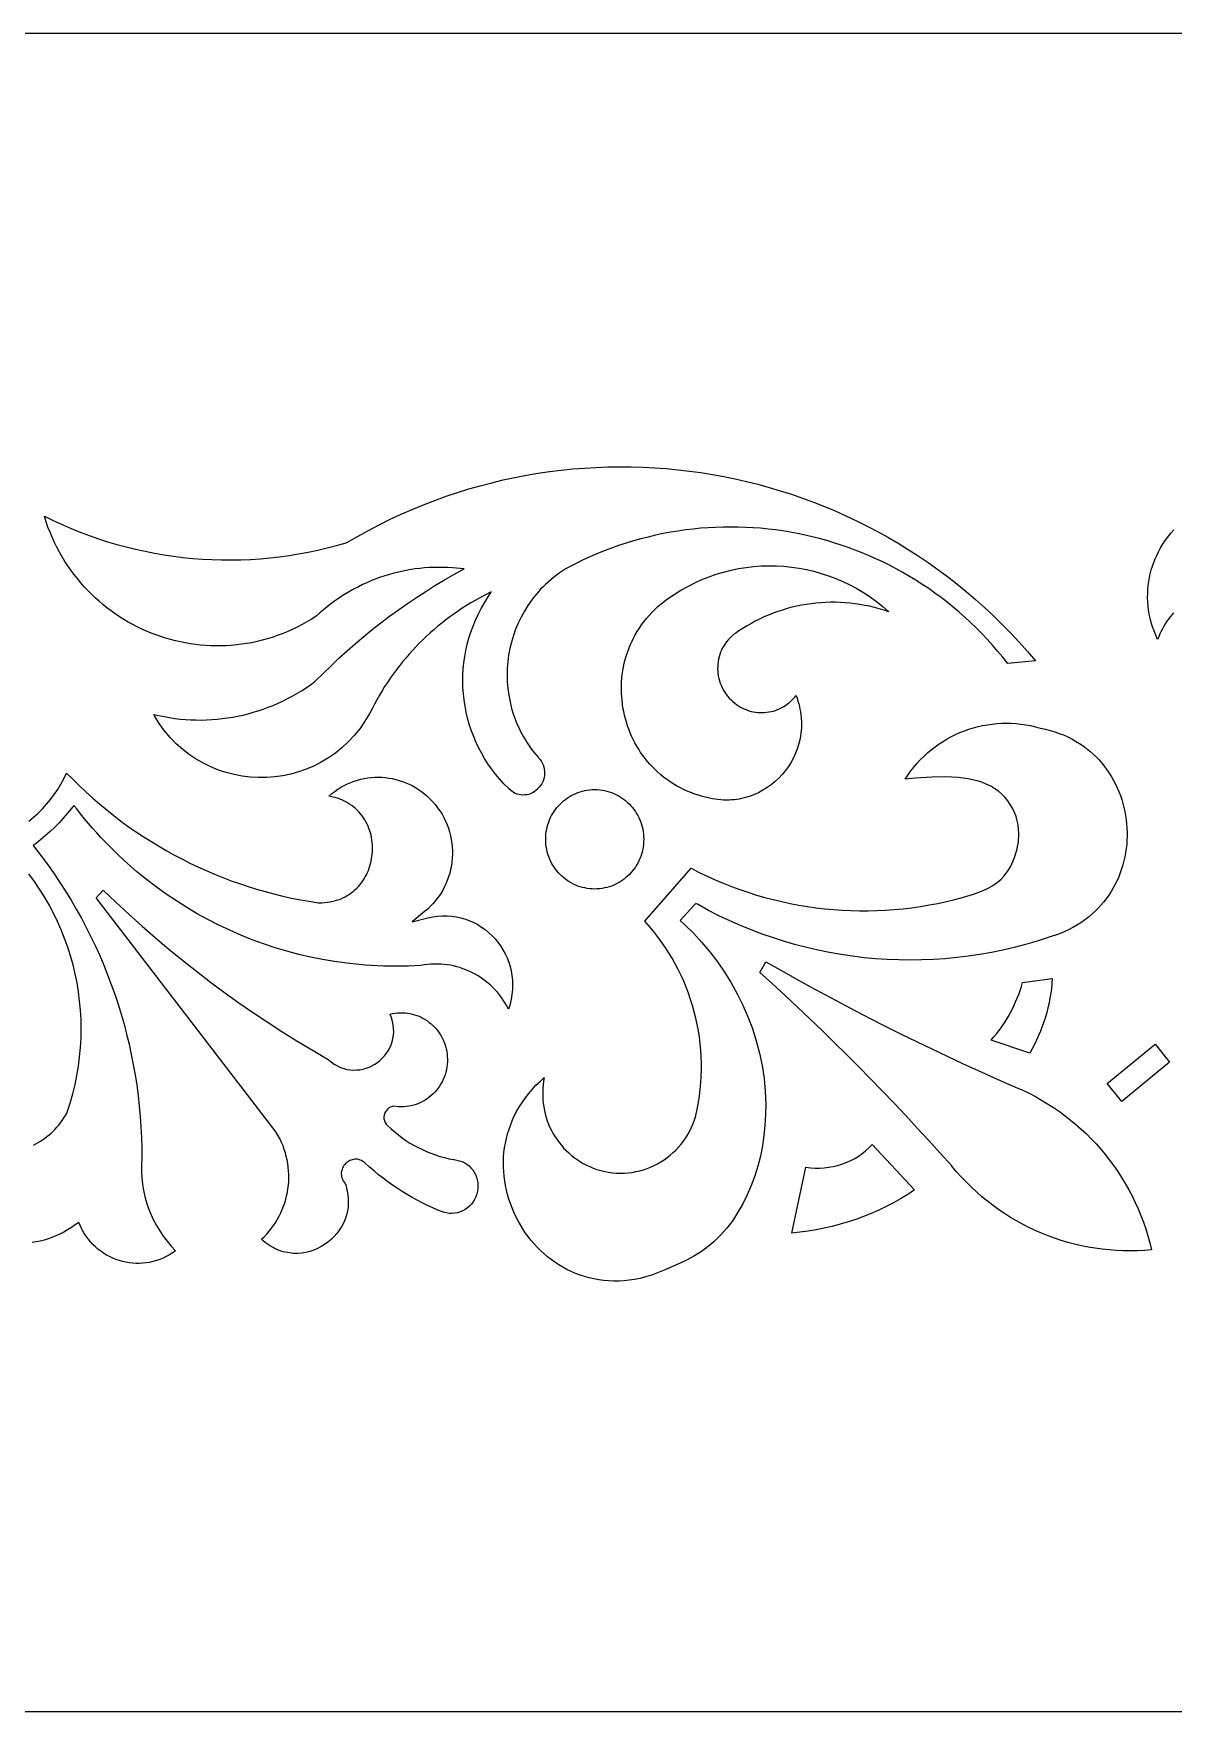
# Model space of a CAD drawing. Extents: x -425 to 425, y -102 to 102.
# Drawn here: x 135.8 to 275, y -102.5 to 102.5 of the extents above; entities that cross this region are included whole.
import ezdxf

# ---------------------------------------------------------------- set-up
doc = ezdxf.new("R2010")
doc.units = 0
doc.header["$MEASUREMENT"] = 0
doc.layers.add('LAYER_1', color=18, linetype='CONTINUOUS')

msp = doc.modelspace()

# ---------------------------------------------------------------- linework, layer by layer
at = {"layer": 'LAYER_1'}
for points in [[(425, -102.5), (425, 102.5), (-425, 102.5), (-425, -102.5)], [(208.81, 49.57), (210.24, 49.52), (211.66, 49.45), (213.08, 49.35), (214.5, 49.21), (215.91, 49.05), (217.32, 48.86), (218.72, 48.63), (220.12, 48.37), (221.51, 48.09), (222.9, 47.77), (224.28, 47.43), (225.66, 47.05), (227.02, 46.64), (228.38, 46.21), (229.73, 45.74), (231.07, 45.25), (232.4, 44.72), (233.72, 44.17), (235.03, 43.58), (236.33, 42.97), (237.62, 42.33), (238.89, 41.66), (240.15, 40.95), (241.4, 40.23), (242.64, 39.47), (243.86, 38.68), (245.07, 37.86), (246.26, 37.02), (247.43, 36.15), (248.59, 35.25), (249.73, 34.32), (250.86, 33.36), (251.97, 32.37), (253.06, 31.36), (254.13, 30.32), (255.18, 29.25), (256.21, 28.15), (257.22, 27.02), (258.21, 25.87), (254.8, 25.55), (254.19, 26.32), (253.57, 27.06), (252.94, 27.79), (252.29, 28.51), (251.63, 29.2), (250.95, 29.88), (250.27, 30.54), (249.57, 31.19), (248.86, 31.81), (248.14, 32.42), (247.41, 33.01), (246.66, 33.59), (245.91, 34.14), (245.15, 34.68), (244.37, 35.2), (243.59, 35.7), (242.8, 36.18), (242, 36.65), (241.19, 37.1), (240.37, 37.53), (239.54, 37.94), (238.71, 38.33), (237.87, 38.7), (237.02, 39.06), (236.17, 39.4), (235.31, 39.71), (234.45, 40.01), (233.57, 40.29), (232.7, 40.56), (231.81, 40.8), (230.93, 41.02), (230.04, 41.23), (229.14, 41.41), (228.24, 41.58), (227.34, 41.73), (226.44, 41.85), (225.53, 41.96), (224.62, 42.05), (223.71, 42.12), (222.79, 42.17), (221.87, 42.2), (220.96, 42.21), (220.04, 42.2), (219.12, 42.17), (218.2, 42.12), (217.28, 42.05), (216.36, 41.96), (215.45, 41.85), (214.53, 41.72), (213.62, 41.57), (212.7, 41.4), (211.79, 41.21), (210.88, 40.99), (209.97, 40.76), (209.07, 40.51), (208.17, 40.23), (207.27, 39.94), (206.38, 39.62), (205.49, 39.29), (204.61, 38.93), (203.73, 38.55), (202.85, 38.15), (201.98, 37.73), (201.12, 37.28), (201.1, 37.28), (200.73, 37.05), (200.36, 36.81), (199.99, 36.56), (199.64, 36.3), (199.3, 36.04), (198.97, 35.77), (198.65, 35.48), (198.34, 35.2), (198.03, 34.9), (197.74, 34.6), (197.46, 34.29), (197.18, 33.97), (196.92, 33.64), (196.67, 33.31), (196.19, 32.64), (195.75, 31.93), (195.35, 31.21), (195, 30.47), (194.68, 29.72), (194.41, 28.95), (194.17, 28.16), (193.98, 27.37), (193.83, 26.57), (193.73, 25.76), (193.66, 24.94), (193.64, 24.12), (193.67, 23.3), (193.73, 22.48), (193.84, 21.67), (194, 20.86), (194.2, 20.05), (194.44, 19.26), (194.58, 18.86), (194.73, 18.47), (194.89, 18.08), (195.07, 17.7), (195.25, 17.31), (195.45, 16.94), (195.66, 16.56), (195.88, 16.19), (196.11, 15.83), (196.35, 15.47), (196.6, 15.11), (196.87, 14.76), (197.15, 14.42), (197.44, 14.08), (197.45, 14.06), (197.64, 13.85), (197.8, 13.63), (197.94, 13.4), (198.05, 13.15), (198.13, 12.9), (198.19, 12.64), (198.22, 12.38), (198.23, 12.12), (198.21, 11.85), (198.16, 11.59), (198.09, 11.34), (198, 11.09), (197.88, 10.85), (197.73, 10.62), (197.56, 10.41), (197.37, 10.21), (197.35, 10.19), (197.16, 10.02), (196.96, 9.86), (196.74, 9.74), (196.52, 9.63), (196.29, 9.55), (196.05, 9.5), (195.81, 9.47), (195.57, 9.46), (195.33, 9.48), (195.1, 9.52), (194.86, 9.58), (194.64, 9.67), (194.42, 9.78), (194.21, 9.92), (194.01, 10.08), (193.83, 10.27), (193.81, 10.29), (193.25, 10.85), (192.72, 11.43), (192.22, 12.03), (191.74, 12.65), (191.3, 13.29), (190.89, 13.94), (190.5, 14.61), (190.15, 15.29), (189.82, 15.98), (189.52, 16.68), (189.26, 17.39), (189.02, 18.12), (188.82, 18.85), (188.65, 19.59), (188.5, 20.33), (188.39, 21.08), (188.31, 21.84), (188.25, 22.59), (188.23, 23.35), (188.25, 24.11), (188.29, 24.87), (188.36, 25.63), (188.47, 26.39), (188.61, 27.14), (188.77, 27.89), (188.98, 28.64), (189.21, 29.37), (189.48, 30.11), (189.77, 30.83), (190.11, 31.54), (190.47, 32.24), (190.87, 32.94), (191.69, 34.3), (190.3, 33.54), (189.76, 33.24), (189.22, 32.93), (188.69, 32.61), (188.17, 32.28), (187.66, 31.94), (187.15, 31.58), (186.65, 31.22), (186.16, 30.85), (185.67, 30.47), (185.19, 30.08), (184.72, 29.69), (184.26, 29.28), (183.81, 28.86), (183.36, 28.44), (182.92, 28.01), (182.49, 27.56), (182.07, 27.12), (181.66, 26.66), (181.26, 26.19), (180.86, 25.72), (180.48, 25.23), (180.1, 24.74), (179.73, 24.25), (179.37, 23.74), (179.02, 23.23), (178.68, 22.71), (178.36, 22.19), (178.04, 21.65), (177.73, 21.11), (177.43, 20.56), (177.14, 20.01), (176.86, 19.45), (176.28, 18.48), (175.64, 17.57), (174.96, 16.73), (174.23, 15.95), (173.46, 15.23), (172.66, 14.58), (171.81, 13.99), (170.94, 13.47), (170.04, 13.01), (169.11, 12.62), (168.17, 12.29), (167.21, 12.02), (166.23, 11.82), (165.25, 11.68), (164.26, 11.61), (163.26, 11.6), (162.27, 11.66), (161.29, 11.78), (160.31, 11.96), (159.34, 12.21), (158.39, 12.52), (157.46, 12.9), (156.55, 13.34), (155.67, 13.84), (154.82, 14.41), (154.01, 15.04), (153.23, 15.74), (152.49, 16.5), (151.79, 17.32), (151.15, 18.21), (150.55, 19.16), (150.47, 19.31), (151.11, 19.17), (151.76, 19.04), (152.4, 18.92), (153.05, 18.83), (153.69, 18.75), (154.34, 18.7), (154.99, 18.66), (155.63, 18.64), (156.28, 18.63), (156.92, 18.65), (157.57, 18.68), (158.21, 18.73), (158.85, 18.8), (159.49, 18.88), (160.12, 18.98), (160.75, 19.1), (161.38, 19.24), (162.01, 19.4), (162.63, 19.57), (163.25, 19.76), (163.86, 19.96), (164.46, 20.18), (165.06, 20.42), (165.66, 20.68), (166.25, 20.95), (166.83, 21.24), (167.4, 21.55), (167.97, 21.87), (168.53, 22.21), (169.08, 22.56), (169.63, 22.93), (170.16, 23.32), (170.21, 23.37), (171.16, 24.32), (172.13, 25.26), (173.1, 26.18), (174.1, 27.08), (175.11, 27.96), (176.13, 28.82), (177.17, 29.67), (178.23, 30.5), (179.29, 31.3), (180.37, 32.09), (181.47, 32.86), (182.58, 33.61), (183.7, 34.34), (184.83, 35.05), (185.98, 35.75), (187.14, 36.42), (188.39, 37.12), (186.96, 37.23), (186.39, 37.26), (185.82, 37.28), (185.25, 37.28), (184.68, 37.27), (184.12, 37.25), (183.55, 37.21), (182.99, 37.16), (182.43, 37.09), (181.87, 37), (181.32, 36.91), (180.76, 36.79), (180.22, 36.67), (179.67, 36.53), (179.13, 36.38), (178.59, 36.21), (178.06, 36.03), (177.53, 35.83), (177.01, 35.62), (176.49, 35.4), (175.98, 35.17), (175.47, 34.92), (174.97, 34.66), (174.48, 34.38), (173.99, 34.1), (173.51, 33.8), (173.04, 33.48), (172.57, 33.16), (172.11, 32.82), (171.66, 32.47), (171.22, 32.1), (170.78, 31.73), (170.36, 31.34), (169.78, 30.97), (169.19, 30.62), (168.6, 30.29), (168, 29.98), (167.4, 29.69), (166.79, 29.42), (166.18, 29.17), (165.57, 28.94), (164.95, 28.73), (164.33, 28.54), (163.71, 28.37), (163.09, 28.22), (162.46, 28.08), (161.83, 27.97), (161.21, 27.88), (160.58, 27.8), (159.95, 27.74), (159.32, 27.71), (158.69, 27.68), (158.06, 27.68), (157.44, 27.7), (156.81, 27.73), (156.19, 27.78), (155.57, 27.85), (154.96, 27.94), (154.34, 28.05), (153.73, 28.17), (153.13, 28.31), (152.52, 28.46), (151.93, 28.63), (151.33, 28.82), (150.75, 29.03), (150.17, 29.25), (149.59, 29.49), (149.02, 29.74), (148.46, 30.01), (147.91, 30.3), (147.36, 30.6), (146.82, 30.92), (146.3, 31.25), (145.77, 31.6), (145.26, 31.97), (144.76, 32.34), (144.27, 32.74), (143.79, 33.15), (143.32, 33.57), (142.86, 34.01), (142.41, 34.46), (141.97, 34.92), (141.55, 35.4), (141.14, 35.9), (140.74, 36.41), (140.35, 36.93), (139.98, 37.46), (139.62, 38.01), (139.28, 38.57), (138.95, 39.15), (138.64, 39.73), (138.34, 40.33), (138.06, 40.95), (137.8, 41.57), (137.55, 42.21), (137.32, 42.86), (137.11, 43.52), (138.19, 43), (139.27, 42.5), (140.37, 42.03), (141.48, 41.59), (142.59, 41.17), (143.71, 40.78), (144.84, 40.42), (145.97, 40.08), (147.12, 39.78), (148.26, 39.5), (149.41, 39.24), (150.57, 39.01), (151.73, 38.82), (152.9, 38.64), (154.07, 38.5), (155.24, 38.38), (156.41, 38.29), (157.58, 38.23), (158.76, 38.2), (159.94, 38.19), (161.12, 38.21), (162.29, 38.26), (163.47, 38.33), (164.65, 38.44), (165.82, 38.57), (167, 38.73), (168.17, 38.92), (169.33, 39.13), (170.5, 39.37), (171.66, 39.65), (172.82, 39.94), (173.97, 40.27), (174.06, 40.31), (175.37, 41.07), (176.69, 41.8), (178.02, 42.49), (179.36, 43.15), (180.71, 43.78), (182.06, 44.37), (183.43, 44.93), (184.8, 45.46), (186.18, 45.96), (187.57, 46.42), (188.96, 46.86), (190.36, 47.26), (191.76, 47.62), (193.17, 47.96), (194.58, 48.26), (196, 48.54), (197.41, 48.78), (198.84, 48.98), (200.26, 49.16), (201.68, 49.31), (203.11, 49.42), (204.54, 49.5), (205.96, 49.56), (207.39, 49.58)], [(226.54, 37.47), (227.47, 37.41), (228.39, 37.32), (229.31, 37.19), (230.22, 37.02), (231.13, 36.8), (232.03, 36.55), (232.92, 36.26), (233.79, 35.93), (234.66, 35.56), (235.51, 35.14), (236.35, 34.69), (237.17, 34.2), (237.98, 33.67), (238.76, 33.1), (239.53, 32.49), (240.27, 31.85), (239.69, 32.04), (239.11, 32.22), (238.52, 32.38), (237.93, 32.52), (237.34, 32.64), (236.74, 32.75), (236.15, 32.84), (235.55, 32.91), (234.95, 32.96), (234.35, 33), (233.75, 33.01), (233.16, 33.02), (232.56, 33), (231.96, 32.96), (231.37, 32.91), (230.77, 32.84), (230.18, 32.76), (229.59, 32.65), (229.01, 32.53), (228.43, 32.4), (227.85, 32.24), (227.27, 32.07), (226.7, 31.88), (226.14, 31.68), (225.58, 31.46), (225.02, 31.22), (224.47, 30.96), (223.93, 30.69), (223.4, 30.4), (222.87, 30.1), (222.35, 29.77), (221.83, 29.44), (221.57, 29.26), (221.31, 29.07), (221.08, 28.87), (220.86, 28.65), (220.65, 28.43), (220.46, 28.19), (220.28, 27.95), (220.12, 27.7), (219.97, 27.44), (219.84, 27.17), (219.73, 26.9), (219.63, 26.62), (219.54, 26.34), (219.48, 26.05), (219.42, 25.77), (219.39, 25.47), (219.37, 25.18), (219.36, 24.89), (219.37, 24.59), (219.4, 24.3), (219.44, 24.01), (219.5, 23.72), (219.58, 23.43), (219.67, 23.14), (219.78, 22.87), (219.9, 22.59), (220.05, 22.32), (220.2, 22.06), (220.38, 21.81), (220.57, 21.56), (220.78, 21.32), (221.01, 21.1), (221.22, 20.89), (221.45, 20.7), (221.68, 20.52), (221.92, 20.36), (222.16, 20.21), (222.41, 20.08), (222.67, 19.96), (222.93, 19.86), (223.19, 19.77), (223.46, 19.69), (223.72, 19.63), (224, 19.59), (224.27, 19.56), (224.54, 19.54), (224.81, 19.53), (225.09, 19.55), (225.36, 19.57), (225.63, 19.61), (225.9, 19.66), (226.17, 19.73), (226.43, 19.81), (226.69, 19.9), (226.94, 20.01), (227.19, 20.14), (227.44, 20.27), (227.67, 20.42), (227.91, 20.59), (228.13, 20.76), (228.35, 20.96), (228.55, 21.16), (228.75, 21.38), (228.94, 21.61), (229.06, 21.28), (229.17, 20.94), (229.27, 20.61), (229.35, 20.28), (229.42, 19.94), (229.48, 19.61), (229.53, 19.28), (229.56, 18.95), (229.6, 18.3), (229.59, 17.65), (229.53, 17.02), (229.43, 16.39), (229.29, 15.78), (229.11, 15.18), (228.89, 14.6), (228.63, 14.03), (228.34, 13.49), (228.01, 12.96), (227.65, 12.46), (227.26, 11.99), (226.84, 11.54), (226.4, 11.12), (225.92, 10.73), (225.42, 10.37), (224.9, 10.04), (224.36, 9.75), (223.79, 9.5), (223.21, 9.29), (222.61, 9.11), (222, 8.98), (221.68, 8.93), (221.37, 8.89), (221.05, 8.86), (220.72, 8.85), (220.4, 8.84), (220.07, 8.85), (219.74, 8.87), (219.4, 8.91), (219.07, 8.95), (218.73, 9.01), (218.39, 9.08), (218.05, 9.17), (218.04, 9.17), (217.53, 9.29), (217.04, 9.43), (216.56, 9.59), (216.1, 9.76), (215.64, 9.95), (215.19, 10.15), (214.76, 10.37), (214.34, 10.6), (213.93, 10.84), (213.53, 11.1), (213.14, 11.37), (212.77, 11.65), (212.41, 11.95), (212.06, 12.25), (211.72, 12.57), (211.4, 12.9), (211.08, 13.23), (210.79, 13.58), (210.5, 13.94), (210.22, 14.3), (209.96, 14.68), (209.72, 15.06), (209.48, 15.45), (209.26, 15.84), (209.05, 16.25), (208.86, 16.66), (208.68, 17.07), (208.51, 17.5), (208.36, 17.92), (208.22, 18.36), (208.09, 18.79), (207.98, 19.23), (207.89, 19.67), (207.8, 20.12), (207.73, 20.57), (207.68, 21.02), (207.64, 21.47), (207.62, 21.93), (207.61, 22.38), (207.61, 22.84), (207.63, 23.29), (207.67, 23.75), (207.72, 24.2), (207.78, 24.66), (207.86, 25.11), (207.96, 25.56), (208.07, 26.01), (208.2, 26.45), (208.34, 26.89), (208.5, 27.33), (208.68, 27.76), (208.87, 28.19), (209.08, 28.61), (209.3, 29.03), (209.54, 29.45), (209.8, 29.85), (210.07, 30.25), (210.36, 30.64), (210.67, 31.03), (210.99, 31.41), (211.33, 31.78), (211.69, 32.14), (212.06, 32.49), (212.46, 32.83), (213.24, 33.42), (214.05, 33.98), (214.87, 34.49), (215.71, 34.96), (216.56, 35.39), (217.43, 35.78), (218.31, 36.13), (219.2, 36.44), (220.1, 36.71), (221, 36.94), (221.92, 37.13), (222.84, 37.28), (223.76, 37.38), (224.69, 37.45), (225.61, 37.48)], [(255.24, 18.23), (255.83, 18.19), (256.42, 18.13), (257.01, 18.05), (257.6, 17.94), (258.19, 17.8), (258.78, 17.64), (258.82, 17.63), (259.41, 17.5), (259.99, 17.36), (260.55, 17.19), (261.09, 17), (261.62, 16.8), (262.13, 16.57), (262.62, 16.32), (263.1, 16.06), (263.56, 15.78), (264, 15.48), (264.42, 15.16), (264.83, 14.83), (265.22, 14.48), (265.6, 14.12), (265.96, 13.75), (266.3, 13.36), (266.62, 12.97), (266.92, 12.56), (267.21, 12.13), (267.48, 11.7), (267.73, 11.26), (267.97, 10.81), (268.19, 10.35), (268.38, 9.88), (268.57, 9.41), (268.73, 8.93), (268.88, 8.45), (269, 7.96), (269.11, 7.46), (269.21, 6.96), (269.28, 6.46), (269.33, 5.96), (269.37, 5.45), (269.39, 4.94), (269.39, 4.44), (269.37, 3.93), (269.34, 3.42), (269.28, 2.92), (269.21, 2.42), (269.11, 1.92), (269, 1.42), (268.87, 0.93), (268.72, 0.44), (268.55, -0.04), (268.37, -0.51), (268.16, -0.98), (267.94, -1.44), (267.69, -1.89), (267.43, -2.34), (267.14, -2.77), (266.84, -3.2), (266.52, -3.61), (266.18, -4.01), (265.82, -4.4), (265.44, -4.78), (265.04, -5.14), (264.62, -5.49), (264.18, -5.82), (263.72, -6.14), (263.24, -6.45), (262.74, -6.73), (262.22, -7), (261.68, -7.25), (261.12, -7.48), (259.75, -7.96), (258.38, -8.4), (256.99, -8.8), (255.6, -9.17), (254.21, -9.49), (252.81, -9.78), (251.4, -10.02), (249.99, -10.23), (248.58, -10.4), (247.16, -10.54), (245.75, -10.63), (244.33, -10.69), (242.91, -10.71), (241.5, -10.69), (240.08, -10.63), (238.67, -10.54), (237.26, -10.41), (235.85, -10.24), (234.45, -10.03), (233.05, -9.78), (231.66, -9.5), (230.28, -9.18), (228.9, -8.82), (227.53, -8.43), (226.17, -8), (224.82, -7.53), (223.48, -7.02), (222.15, -6.48), (220.84, -5.9), (219.53, -5.28), (218.24, -4.63), (216.97, -3.93), (216.68, -3.77), (216.45, -4.02), (214.77, -5.85), (215.34, -6.38), (216.41, -7.43), (217.44, -8.54), (218.42, -9.7), (219.34, -10.91), (220.21, -12.17), (221.02, -13.47), (221.77, -14.82), (222.45, -16.2), (223.07, -17.62), (223.62, -19.07), (224.09, -20.55), (224.49, -22.06), (224.81, -23.59), (225.04, -25.15), (225.19, -26.72), (225.25, -28.31), (225.23, -29.58), (225.15, -30.85), (225.02, -32.13), (224.83, -33.39), (224.58, -34.64), (224.27, -35.87), (223.9, -37.07), (223.47, -38.24), (222.99, -39.38), (222.45, -40.47), (221.85, -41.52), (221.2, -42.51), (220.48, -43.44), (219.71, -44.31), (218.89, -45.11), (218, -45.84), (217.25, -46.37), (216.46, -46.86), (215.63, -47.31), (214.79, -47.73), (213.02, -48.51), (211.22, -49.23), (210.55, -49.42), (209.88, -49.59), (209.22, -49.72), (208.57, -49.81), (207.93, -49.88), (207.29, -49.92), (206.67, -49.92), (206.05, -49.9), (205.44, -49.85), (204.84, -49.77), (204.25, -49.66), (203.68, -49.53), (203.11, -49.37), (202.56, -49.19), (202.01, -48.99), (201.48, -48.76), (200.96, -48.5), (200.46, -48.23), (199.97, -47.94), (199.49, -47.62), (199.02, -47.29), (198.58, -46.94), (198.14, -46.57), (197.72, -46.18), (197.32, -45.78), (196.93, -45.36), (196.56, -44.92), (196.21, -44.47), (195.87, -44.01), (195.56, -43.53), (195.26, -43.05), (194.98, -42.55), (194.71, -42.04), (194.47, -41.52), (194.25, -40.99), (194.05, -40.46), (193.86, -39.91), (193.7, -39.36), (193.56, -38.8), (193.45, -38.24), (193.35, -37.67), (193.28, -37.1), (193.23, -36.53), (193.2, -35.95), (193.2, -35.37), (193.22, -34.79), (193.26, -34.22), (193.34, -33.64), (193.43, -33.06), (193.55, -32.48), (193.7, -31.91), (193.88, -31.34), (194.08, -30.78), (194.31, -30.22), (194.56, -29.66), (194.85, -29.11), (195.16, -28.57), (195.51, -28.04), (195.88, -27.52), (196.28, -27), (196.71, -26.5), (197.17, -26), (197.67, -25.52), (198.19, -25.05), (198.11, -25.5), (198.05, -25.96), (198.01, -26.41), (197.99, -26.86), (197.99, -27.31), (198.01, -27.76), (198.05, -28.2), (198.12, -28.64), (198.2, -29.07), (198.3, -29.5), (198.42, -29.92), (198.55, -30.33), (198.71, -30.74), (198.88, -31.14), (199.07, -31.53), (199.28, -31.91), (199.5, -32.28), (199.74, -32.64), (199.99, -32.99), (200.27, -33.33), (200.55, -33.66), (200.85, -33.97), (201.17, -34.27), (201.5, -34.56), (201.84, -34.83), (202.2, -35.08), (202.57, -35.32), (202.95, -35.55), (203.34, -35.76), (203.75, -35.94), (204.17, -36.12), (204.6, -36.27), (205.08, -36.41), (205.57, -36.53), (206.05, -36.62), (206.53, -36.69), (207.01, -36.72), (207.49, -36.74), (207.97, -36.73), (208.45, -36.69), (208.92, -36.64), (209.38, -36.55), (209.84, -36.45), (210.29, -36.32), (210.74, -36.17), (211.17, -36), (211.6, -35.81), (212.02, -35.6), (212.42, -35.36), (212.82, -35.11), (213.2, -34.84), (213.57, -34.55), (213.93, -34.23), (214.27, -33.91), (214.59, -33.56), (214.9, -33.2), (215.19, -32.82), (215.47, -32.42), (215.73, -32.01), (215.96, -31.58), (216.18, -31.13), (216.37, -30.67), (216.55, -30.2), (216.7, -29.71), (216.7, -29.69), (216.87, -28.9), (217.02, -28.1), (217.14, -27.3), (217.24, -26.5), (217.31, -25.7), (217.36, -24.9), (217.38, -24.1), (217.38, -23.3), (217.35, -22.5), (217.31, -21.71), (217.23, -20.92), (217.14, -20.13), (217.01, -19.35), (216.87, -18.57), (216.7, -17.79), (216.51, -17.03), (216.3, -16.26), (216.06, -15.51), (215.81, -14.76), (215.53, -14.02), (215.22, -13.29), (214.9, -12.57), (214.55, -11.85), (214.18, -11.15), (213.79, -10.46), (213.37, -9.78), (212.94, -9.11), (212.48, -8.45), (212.01, -7.8), (211.51, -7.17), (210.99, -6.56), (210.45, -5.95), (216.13, 0.51), (217.1, 0.01), (218.08, -0.45), (219.06, -0.9), (220.05, -1.31), (221.05, -1.71), (222.06, -2.08), (223.07, -2.42), (224.1, -2.75), (225.12, -3.04), (226.15, -3.31), (227.19, -3.56), (228.23, -3.78), (229.28, -3.98), (230.33, -4.16), (231.38, -4.31), (232.44, -4.43), (233.5, -4.53), (234.56, -4.6), (235.63, -4.65), (236.69, -4.68), (237.75, -4.68), (238.82, -4.65), (239.89, -4.6), (240.95, -4.53), (242.01, -4.43), (243.08, -4.3), (244.14, -4.15), (245.2, -3.97), (246.25, -3.77), (247.31, -3.54), (248.36, -3.29), (249.4, -3.01), (249.41, -3.01), (250.63, -2.63), (251.82, -2.18), (252.41, -1.91), (252.97, -1.59), (253.5, -1.23), (253.99, -0.81), (254.33, -0.45), (254.65, -0.06), (254.93, 0.35), (255.19, 0.79), (255.61, 1.72), (255.92, 2.72), (256.1, 3.75), (256.15, 4.78), (256.12, 5.31), (256.06, 5.83), (255.96, 6.33), (255.82, 6.83), (255.62, 7.35), (255.39, 7.85), (255.11, 8.32), (254.8, 8.77), (254.45, 9.19), (254.08, 9.58), (253.67, 9.93), (253.24, 10.24), (252.72, 10.55), (252.19, 10.81), (251.64, 11.02), (251.07, 11.2), (249.93, 11.45), (248.77, 11.59), (247.16, 11.67), (245.57, 11.65), (243.51, 11.52), (242.28, 11.42), (242.63, 11.93), (242.98, 12.42), (243.36, 12.9), (243.75, 13.36), (244.16, 13.79), (244.58, 14.21), (245.02, 14.61), (245.47, 14.99), (245.94, 15.36), (246.42, 15.7), (246.91, 16.02), (247.41, 16.32), (247.92, 16.6), (248.44, 16.86), (248.97, 17.09), (249.51, 17.31), (250.06, 17.5), (250.62, 17.68), (251.18, 17.83), (251.75, 17.95), (252.32, 18.06), (252.9, 18.14), (253.48, 18.2), (254.06, 18.23), (254.65, 18.24)], [(204.65, 10.13), (204.96, 10.11), (205.26, 10.07), (205.55, 10.02), (205.84, 9.95), (206.13, 9.87), (206.4, 9.77), (206.67, 9.66), (206.94, 9.54), (207.2, 9.41), (207.45, 9.26), (207.69, 9.1), (207.93, 8.93), (208.15, 8.75), (208.37, 8.56), (208.58, 8.36), (208.77, 8.15), (208.96, 7.93), (209.14, 7.7), (209.31, 7.46), (209.46, 7.21), (209.61, 6.96), (209.74, 6.7), (209.86, 6.43), (209.97, 6.15), (210.06, 5.87), (210.14, 5.58), (210.21, 5.29), (210.26, 4.99), (210.3, 4.68), (210.32, 4.37), (210.33, 4.06), (210.32, 3.75), (210.3, 3.44), (210.26, 3.14), (210.21, 2.84), (210.14, 2.54), (210.06, 2.25), (209.97, 1.97), (209.86, 1.7), (209.74, 1.43), (209.61, 1.16), (209.46, 0.91), (209.31, 0.66), (209.14, 0.42), (208.96, 0.2), (208.77, -0.03), (208.58, -0.24), (208.37, -0.44), (208.15, -0.63), (207.93, -0.81), (207.69, -0.98), (207.45, -1.14), (207.2, -1.28), (206.94, -1.42), (206.67, -1.54), (206.4, -1.65), (206.13, -1.74), (205.84, -1.83), (205.55, -1.89), (205.26, -1.95), (204.96, -1.99), (204.65, -2.01), (204.35, -2.02), (204.04, -2.01), (203.73, -1.99), (203.43, -1.95), (203.14, -1.89), (202.85, -1.83), (202.57, -1.74), (202.29, -1.65), (202.02, -1.54), (201.75, -1.42), (201.49, -1.28), (201.24, -1.14), (201, -0.98), (200.77, -0.81), (200.54, -0.63), (200.32, -0.44), (200.11, -0.24), (199.92, -0.03), (199.73, 0.2), (199.55, 0.42), (199.38, 0.66), (199.23, 0.91), (199.08, 1.16), (198.95, 1.43), (198.83, 1.7), (198.73, 1.97), (198.63, 2.25), (198.55, 2.54), (198.48, 2.84), (198.43, 3.14), (198.39, 3.44), (198.37, 3.75), (198.36, 4.06), (198.37, 4.37), (198.39, 4.68), (198.43, 4.99), (198.48, 5.29), (198.55, 5.58), (198.63, 5.87), (198.73, 6.15), (198.83, 6.43), (198.95, 6.7), (199.08, 6.96), (199.23, 7.21), (199.38, 7.46), (199.55, 7.7), (199.73, 7.93), (199.92, 8.15), (200.11, 8.36), (200.32, 8.56), (200.54, 8.75), (200.77, 8.93), (201, 9.1), (201.24, 9.26), (201.49, 9.41), (201.75, 9.54), (202.02, 9.66), (202.29, 9.77), (202.57, 9.87), (202.85, 9.95), (203.14, 10.02), (203.43, 10.07), (203.73, 10.11), (204.04, 10.13), (204.35, 10.14)], [(145.85, -3.64), (147.43, -5.11), (149.04, -6.56), (150.67, -7.98), (152.32, -9.37), (153.99, -10.73), (155.68, -12.07), (157.39, -13.38), (159.13, -14.66), (160.88, -15.91), (162.65, -17.14), (164.44, -18.33), (166.25, -19.5), (168.08, -20.64), (169.93, -21.75), (171.79, -22.83), (172.15, -23.14), (172.53, -23.41), (172.91, -23.63), (173.29, -23.81), (173.69, -23.95), (174.08, -24.05), (174.48, -24.12), (174.87, -24.14), (175.27, -24.13), (175.66, -24.09), (176.04, -24.02), (176.41, -23.91), (176.78, -23.77), (177.13, -23.61), (177.47, -23.41), (177.79, -23.2), (178.1, -22.95), (178.38, -22.69), (178.65, -22.4), (178.89, -22.09), (179.11, -21.77), (179.3, -21.42), (179.46, -21.06), (179.59, -20.68), (179.69, -20.29), (179.76, -19.89), (179.79, -19.48), (179.78, -19.06), (179.74, -18.63), (179.65, -18.19), (179.52, -17.74), (179.34, -17.3), (179.65, -17.23), (179.95, -17.18), (180.26, -17.15), (180.56, -17.13), (180.87, -17.13), (181.17, -17.15), (181.46, -17.18), (181.75, -17.23), (182.04, -17.29), (182.33, -17.37), (182.6, -17.47), (182.88, -17.57), (183.14, -17.69), (183.4, -17.83), (183.65, -17.98), (183.9, -18.14), (184.13, -18.31), (184.36, -18.5), (184.58, -18.69), (184.78, -18.9), (184.98, -19.12), (185.17, -19.35), (185.34, -19.59), (185.5, -19.84), (185.65, -20.1), (185.79, -20.37), (185.91, -20.65), (186.02, -20.93), (186.12, -21.23), (186.2, -21.53), (186.26, -21.84), (186.31, -22.15), (186.34, -22.49), (186.36, -22.82), (186.35, -23.15), (186.33, -23.47), (186.29, -23.79), (186.23, -24.11), (186.15, -24.41), (186.06, -24.71), (185.96, -25.01), (185.84, -25.29), (185.7, -25.57), (185.55, -25.84), (185.39, -26.1), (185.21, -26.35), (185.02, -26.59), (184.82, -26.82), (184.6, -27.04), (184.38, -27.25), (184.14, -27.45), (183.9, -27.63), (183.64, -27.8), (183.38, -27.95), (183.1, -28.09), (182.82, -28.22), (182.53, -28.33), (182.23, -28.42), (181.93, -28.5), (181.62, -28.56), (181.3, -28.6), (180.98, -28.63), (180.65, -28.64), (180.32, -28.62), (180.07, -28.57), (179.83, -28.56), (179.6, -28.59), (179.4, -28.66), (179.21, -28.77), (179.04, -28.91), (178.89, -29.07), (178.77, -29.25), (178.68, -29.45), (178.62, -29.66), (178.59, -29.87), (178.6, -30.09), (178.65, -30.31), (178.74, -30.53), (178.87, -30.73), (178.95, -30.83), (179.05, -30.92), (179.47, -31.32), (179.91, -31.7), (180.36, -32.06), (180.82, -32.41), (181.29, -32.74), (181.77, -33.05), (182.27, -33.34), (182.77, -33.61), (183.29, -33.86), (183.81, -34.1), (184.34, -34.31), (184.88, -34.5), (185.43, -34.68), (185.99, -34.83), (186.55, -34.97), (187.11, -35.08), (187.16, -35.08), (187.51, -35.13), (187.84, -35.21), (188.16, -35.32), (188.46, -35.47), (188.74, -35.65), (189, -35.85), (189.23, -36.08), (189.44, -36.33), (189.62, -36.61), (189.78, -36.9), (189.9, -37.21), (190, -37.53), (190.06, -37.86), (190.08, -38.2), (190.07, -38.55), (190.02, -38.9), (190.02, -38.92), (189.93, -39.28), (189.82, -39.62), (189.67, -39.94), (189.49, -40.23), (189.28, -40.51), (189.05, -40.76), (188.79, -40.98), (188.51, -41.17), (188.22, -41.33), (187.91, -41.47), (187.58, -41.57), (187.25, -41.63), (186.91, -41.66), (186.56, -41.65), (186.21, -41.6), (185.86, -41.51), (185.2, -41.25), (184.55, -40.96), (183.91, -40.67), (183.28, -40.36), (182.65, -40.03), (182.03, -39.69), (181.42, -39.34), (180.82, -38.97), (180.22, -38.58), (179.64, -38.19), (179.06, -37.78), (178.49, -37.36), (177.94, -36.92), (177.39, -36.47), (176.85, -36.01), (176.32, -35.53), (176.17, -35.4), (176.01, -35.29), (175.85, -35.2), (175.69, -35.13), (175.52, -35.08), (175.36, -35.04), (175.2, -35.03), (175.04, -35.03), (174.88, -35.05), (174.73, -35.09), (174.58, -35.13), (174.43, -35.2), (174.29, -35.27), (174.16, -35.36), (174.04, -35.46), (173.92, -35.57), (173.81, -35.68), (173.71, -35.81), (173.63, -35.95), (173.55, -36.09), (173.49, -36.23), (173.44, -36.39), (173.41, -36.54), (173.39, -36.7), (173.38, -36.86), (173.4, -37.03), (173.43, -37.19), (173.48, -37.36), (173.54, -37.52), (173.63, -37.69), (173.74, -37.85), (173.87, -38.01), (173.97, -38.3), (174.04, -38.59), (174.11, -38.88), (174.16, -39.17), (174.2, -39.45), (174.22, -39.73), (174.24, -40.01), (174.24, -40.29), (174.23, -40.56), (174.21, -40.83), (174.13, -41.35), (174.01, -41.86), (173.84, -42.35), (173.64, -42.83), (173.41, -43.28), (173.14, -43.7), (172.83, -44.11), (172.5, -44.49), (172.14, -44.84), (171.76, -45.16), (171.35, -45.45), (170.93, -45.71), (170.48, -45.94), (170.02, -46.14), (169.55, -46.29), (169.06, -46.41), (168.57, -46.49), (168.07, -46.53), (167.56, -46.53), (167.05, -46.48), (166.55, -46.39), (166.29, -46.33), (166.04, -46.26), (165.79, -46.17), (165.54, -46.07), (165.29, -45.96), (165.05, -45.83), (164.8, -45.7), (164.56, -45.55), (164.32, -45.38), (164.09, -45.21), (163.86, -45.02), (163.63, -44.81), (163.96, -44.5), (164.27, -44.17), (164.57, -43.82), (164.86, -43.47), (165.12, -43.11), (165.37, -42.74), (165.6, -42.36), (165.81, -41.97), (166, -41.57), (166.18, -41.16), (166.34, -40.75), (166.48, -40.34), (166.61, -39.92), (166.71, -39.49), (166.8, -39.06), (166.87, -38.63), (166.92, -38.19), (166.96, -37.75), (166.97, -37.31), (166.97, -36.87), (166.95, -36.43), (166.91, -35.99), (166.85, -35.56), (166.77, -35.12), (166.67, -34.68), (166.55, -34.25), (166.42, -33.83), (166.27, -33.4), (166.09, -32.98), (165.9, -32.57), (165.69, -32.16), (165.45, -31.76), (165.43, -31.72), (143.45, -3.09), (144.29, -2.15)], [(227.08, -11.93), (228.89, -12.95), (230.72, -13.96), (232.54, -14.95), (234.38, -15.93), (236.22, -16.9), (238.07, -17.86), (239.92, -18.8), (241.78, -19.74), (243.65, -20.65), (245.52, -21.56), (247.4, -22.45), (249.29, -23.33), (251.18, -24.2), (253.08, -25.05), (254.98, -25.9), (254.99, -25.9), (255.02, -25.91), (255.03, -25.92), (255.84, -26.25), (256.63, -26.6), (257.42, -26.98), (258.19, -27.38), (258.94, -27.8), (259.68, -28.25), (260.41, -28.71), (261.11, -29.2), (261.81, -29.71), (262.48, -30.24), (263.14, -30.79), (263.78, -31.36), (264.41, -31.94), (265.01, -32.55), (265.6, -33.17), (266.17, -33.82), (266.72, -34.47), (267.25, -35.15), (267.76, -35.84), (268.25, -36.55), (268.71, -37.27), (269.16, -38.01), (269.59, -38.76), (269.99, -39.52), (270.37, -40.3), (270.73, -41.1), (271.07, -41.9), (271.38, -42.72), (271.66, -43.54), (271.93, -44.38), (272.17, -45.23), (272.38, -46.09), (271.51, -46.17), (270.64, -46.21), (269.77, -46.23), (268.91, -46.22), (268.05, -46.18), (267.19, -46.12), (266.34, -46.03), (265.49, -45.91), (264.64, -45.77), (263.81, -45.6), (262.97, -45.41), (262.15, -45.19), (261.33, -44.95), (260.53, -44.68), (259.73, -44.39), (258.94, -44.07), (258.15, -43.73), (257.38, -43.37), (256.62, -42.98), (255.88, -42.57), (255.14, -42.14), (254.42, -41.68), (253.71, -41.2), (253.01, -40.69), (252.33, -40.17), (251.66, -39.62), (251.01, -39.05), (250.37, -38.46), (249.75, -37.85), (249.14, -37.22), (248.56, -36.57), (247.99, -35.89), (247.98, -35.89), (247.96, -35.86), (247.96, -35.85), (246.57, -34.3), (245.17, -32.76), (243.76, -31.23), (242.34, -29.7), (240.91, -28.19), (239.47, -26.69), (238.02, -25.19), (236.56, -23.71), (235.09, -22.24), (233.61, -20.77), (232.12, -19.32), (230.62, -17.87), (229.11, -16.44), (227.6, -15.02), (226.07, -13.61), (224.53, -12.2), (225.27, -10.9)], [(260.2, -13.57), (260.14, -14.17), (260.06, -14.76), (259.96, -15.36), (259.85, -15.94), (259.72, -16.53), (259.57, -17.11), (259.41, -17.69), (259.22, -18.26), (259.03, -18.82), (258.81, -19.38), (258.58, -19.93), (258.33, -20.48), (258.06, -21.01), (257.78, -21.55), (257.49, -22.07), (252.78, -20.48), (253.11, -20.09), (253.43, -19.7), (253.74, -19.3), (254.04, -18.9), (254.32, -18.48), (254.6, -18.05), (254.86, -17.62), (255.1, -17.18), (255.34, -16.74), (255.56, -16.28), (255.77, -15.82), (255.97, -15.36), (256.15, -14.89), (256.32, -14.41), (256.48, -13.92), (256.62, -13.44), (260.24, -12.97)], [(274.57, -23.16), (268.73, -27.99), (266.96, -25.79), (272.8, -20.96)], [(243.43, -38.79), (242.58, -39.34), (241.71, -39.86), (240.84, -40.35), (239.94, -40.81), (239.04, -41.25), (238.12, -41.66), (237.19, -42.03), (236.25, -42.38), (235.3, -42.7), (234.34, -42.98), (233.37, -43.24), (232.39, -43.47), (231.41, -43.66), (230.42, -43.82), (229.42, -43.96), (228.42, -44.06), (230.15, -35.99), (230.71, -36.07), (231.27, -36.11), (231.82, -36.11), (232.38, -36.08), (232.92, -36.02), (233.47, -35.93), (234, -35.8), (234.53, -35.64), (235.04, -35.45), (235.55, -35.22), (236.04, -34.97), (236.52, -34.68), (236.98, -34.37), (237.42, -34.02), (237.84, -33.65), (238.24, -33.25)]]:
    msp.add_lwpolyline(points, close=True, dxfattribs=at)
for points in [[(275.07, 31.74), (274.85, 31.5), (274.64, 31.24), (274.43, 30.97), (274.24, 30.69), (274.05, 30.4), (273.87, 30.1), (273.7, 29.79), (273.54, 29.48), (273.39, 29.15), (273.25, 28.81), (273.12, 28.47), (272.89, 28.99), (272.68, 29.51), (272.5, 30.03), (272.34, 30.55), (272.21, 31.06), (272.1, 31.58), (272.02, 32.09), (271.95, 32.6), (271.91, 33.1), (271.89, 33.6), (271.9, 34.1), (271.92, 34.59), (271.97, 35.08), (272.03, 35.56), (272.11, 36.04), (272.22, 36.51), (272.34, 36.97), (272.48, 37.43), (272.64, 37.88), (272.81, 38.32), (273, 38.75), (273.21, 39.17), (273.44, 39.59), (273.68, 39.99), (273.93, 40.39), (274.2, 40.78), (274.48, 41.15), (274.78, 41.51), (275.09, 41.86)], [(135.22, 6.28), (135.79, 6.75), (136.35, 7.25), (136.88, 7.78), (137.38, 8.34), (137.86, 8.92), (138.31, 9.52), (138.74, 10.14), (139.13, 10.79), (139.5, 11.46), (139.83, 12.15), (140.61, 11.35), (141.41, 10.58), (142.21, 9.82), (143.04, 9.07), (143.88, 8.35), (144.73, 7.65), (145.59, 6.96), (146.47, 6.29), (147.36, 5.64), (148.26, 5.01), (149.17, 4.4), (150.1, 3.81), (151.04, 3.24), (151.98, 2.69), (152.94, 2.16), (153.91, 1.65), (154.89, 1.15), (155.88, 0.68), (156.88, 0.23), (157.88, -0.2), (158.9, -0.61), (159.92, -1), (160.96, -1.36), (162, -1.71), (163.04, -2.03), (164.1, -2.34), (165.16, -2.62), (166.23, -2.88), (167.31, -3.12), (168.39, -3.33), (169.48, -3.52), (170.57, -3.69), (170.62, -3.7), (170.99, -3.7), (171.35, -3.68), (171.7, -3.64), (172.03, -3.59), (172.36, -3.52), (172.68, -3.44), (172.98, -3.35), (173.28, -3.24), (173.57, -3.11), (173.84, -2.98), (174.11, -2.83), (174.36, -2.67), (174.61, -2.5), (174.84, -2.31), (175.06, -2.12), (175.27, -1.92), (175.47, -1.71), (175.66, -1.49), (175.84, -1.26), (176.01, -1.02), (176.17, -0.78), (176.32, -0.53), (176.45, -0.27), (176.58, -0.01), (176.69, 0.26), (176.79, 0.53), (176.88, 0.8), (176.96, 1.08), (177.03, 1.37), (177.09, 1.65), (177.13, 1.94), (177.17, 2.23), (177.19, 2.52), (177.2, 2.81), (177.2, 3.1), (177.19, 3.39), (177.16, 3.68), (177.13, 3.97), (177.08, 4.26), (177.02, 4.55), (176.95, 4.83), (176.86, 5.11), (176.77, 5.38), (176.66, 5.65), (176.54, 5.91), (176.4, 6.17), (176.26, 6.43), (176.1, 6.67), (175.93, 6.92), (175.75, 7.15), (175.56, 7.37), (175.35, 7.59), (175.13, 7.8), (174.9, 7.99), (174.66, 8.18), (174.4, 8.36), (174.13, 8.52), (173.85, 8.68), (173.55, 8.82), (173.24, 8.95), (172.92, 9.07), (172.59, 9.17), (172.24, 9.26), (171.88, 9.34), (172.23, 9.64), (172.6, 9.91), (172.97, 10.17), (173.35, 10.41), (173.74, 10.62), (174.13, 10.82), (174.54, 10.99), (174.95, 11.15), (175.36, 11.28), (175.78, 11.39), (176.2, 11.48), (176.63, 11.55), (177.05, 11.6), (177.48, 11.63), (177.91, 11.64), (178.34, 11.63), (178.77, 11.59), (179.19, 11.54), (179.62, 11.47), (180.04, 11.38), (180.45, 11.26), (180.86, 11.13), (181.27, 10.97), (181.67, 10.8), (182.06, 10.61), (182.44, 10.39), (182.82, 10.16), (183.19, 9.9), (183.54, 9.63), (183.89, 9.33), (184.22, 9.02), (184.54, 8.69), (184.86, 8.31), (185.16, 7.92), (185.44, 7.53), (185.69, 7.12), (185.93, 6.7), (186.13, 6.27), (186.32, 5.84), (186.48, 5.4), (186.62, 4.95), (186.73, 4.5), (186.82, 4.04), (186.89, 3.58), (186.94, 3.12), (186.96, 2.66), (186.96, 2.2), (186.94, 1.74), (186.9, 1.28), (186.83, 0.82), (186.74, 0.37), (186.63, -0.08), (186.49, -0.53), (186.34, -0.96), (186.16, -1.39), (185.96, -1.81), (185.74, -2.23), (185.49, -2.63), (185.23, -3.02), (184.94, -3.4), (184.63, -3.77), (184.3, -4.12), (183.95, -4.46), (183.57, -4.78), (182.06, -6.02), (183.94, -5.54), (184.55, -5.41), (185.15, -5.33), (185.74, -5.29), (186.33, -5.29), (186.9, -5.33), (187.46, -5.41), (188.01, -5.54), (188.55, -5.69), (189.07, -5.89), (189.57, -6.11), (190.06, -6.37), (190.52, -6.66), (190.97, -6.98), (191.39, -7.33), (191.79, -7.71), (192.17, -8.11), (192.52, -8.53), (192.84, -8.97), (193.14, -9.44), (193.4, -9.92), (193.64, -10.43), (193.84, -10.94), (194.01, -11.48), (194.14, -12.02), (194.24, -12.58), (194.3, -13.15), (194.32, -13.73), (194.31, -14.31), (194.24, -14.9), (194.14, -15.49), (194, -16.09), (193.8, -16.69), (193.61, -16.32), (193.4, -15.96), (193.18, -15.61), (192.95, -15.28), (192.7, -14.95), (192.45, -14.64), (192.18, -14.34), (191.9, -14.05), (191.61, -13.78), (191.31, -13.51), (191, -13.26), (190.69, -13.03), (190.36, -12.8), (190.03, -12.59), (189.68, -12.39), (189.33, -12.21), (188.98, -12.04), (188.62, -11.89), (188.25, -11.75), (187.87, -11.62), (187.49, -11.51), (187.11, -11.42), (186.72, -11.34), (186.33, -11.27), (185.94, -11.23), (185.54, -11.19), (185.14, -11.18), (184.74, -11.18), (184.33, -11.2), (183.93, -11.23), (183.52, -11.28), (183.11, -11.35), (182.35, -11.4), (181.59, -11.43), (180.83, -11.45), (180.07, -11.45), (179.31, -11.45), (178.56, -11.43), (177.8, -11.4), (177.05, -11.36), (176.3, -11.31), (175.55, -11.25), (174.06, -11.09), (172.57, -10.88), (171.1, -10.63), (169.63, -10.34), (168.18, -10), (166.74, -9.62), (165.31, -9.19), (163.9, -8.72), (162.51, -8.21), (161.13, -7.66), (159.76, -7.06), (158.42, -6.42), (157.09, -5.75), (155.79, -5.03), (154.5, -4.27), (153.24, -3.48), (152, -2.64), (150.78, -1.76), (149.59, -0.85), (148.42, 0.1), (147.28, 1.09), (146.17, 2.11), (145.09, 3.17), (144.56, 3.72), (144.03, 4.27), (143.52, 4.83), (143.01, 5.4), (142.51, 5.98), (142.02, 6.57), (141.53, 7.17), (141.06, 7.77), (140.73, 8.2), (140.39, 7.78), (139.91, 7.19), (139.42, 6.62), (138.9, 6.07), (138.37, 5.53), (137.83, 5.01), (137.27, 4.51), (136.69, 4.02), (136.1, 3.56), (135.75, 3.29), (136.02, 2.94), (136.81, 1.92), (137.57, 0.89), (138.3, -0.15), (139.02, -1.21), (139.71, -2.28), (140.37, -3.37), (141.01, -4.47), (141.63, -5.58), (142.23, -6.7), (142.8, -7.84), (143.35, -8.99), (143.87, -10.14), (144.37, -11.31), (144.84, -12.49), (145.29, -13.68), (145.72, -14.88), (146.12, -16.08), (146.49, -17.3), (146.84, -18.52), (147.16, -19.75), (147.46, -20.99), (147.73, -22.23), (147.98, -23.48), (148.2, -24.74), (148.39, -26), (148.56, -27.26), (148.7, -28.54), (148.82, -29.81), (148.91, -31.09), (148.97, -32.38), (149, -33.66), (149.01, -34.95), (148.97, -35.74), (148.97, -36.52), (149.02, -37.3), (149.1, -38.07), (149.23, -38.83), (149.4, -39.58), (149.6, -40.32), (149.85, -41.05), (150.13, -41.76), (150.45, -42.46), (150.81, -43.14), (151.21, -43.8), (151.64, -44.44), (152.11, -45.05), (152.61, -45.64), (153.15, -46.21), (152.78, -46.48), (152.4, -46.71), (152, -46.93), (151.61, -47.12), (151.2, -47.28), (150.8, -47.42), (150.38, -47.54), (149.97, -47.63), (149.55, -47.7), (149.13, -47.74), (148.71, -47.76), (148.29, -47.76), (147.87, -47.73), (147.46, -47.68), (147.05, -47.61), (146.64, -47.52), (146.24, -47.41), (145.85, -47.27), (145.46, -47.11), (145.08, -46.93), (144.71, -46.74), (144.35, -46.52), (144, -46.27), (143.66, -46.01), (143.34, -45.73), (143.03, -45.43), (142.74, -45.11), (142.46, -44.77), (142.2, -44.42), (141.95, -44.04), (141.73, -43.64), (141.52, -43.23), (141.31, -42.76), (140.89, -43.06), (140.42, -43.38), (139.95, -43.67), (139.48, -43.94), (139, -44.18), (138.52, -44.4), (138.04, -44.6), (137.56, -44.77), (137.08, -44.91), (136.59, -45.04), (136.11, -45.14), (135.62, -45.22)], [(135.77, -33.3), (136.06, -33.16), (136.35, -33), (136.62, -32.84), (136.9, -32.66), (137.17, -32.47), (137.43, -32.27), (137.69, -32.06), (137.94, -31.84), (138.19, -31.61), (138.42, -31.37), (138.65, -31.11), (138.88, -30.85), (139.09, -30.57), (139.3, -30.28), (139.5, -29.98), (139.69, -29.67), (139.88, -29.35), (139.91, -29.29), (140.27, -28.17), (140.58, -27.05), (140.86, -25.92), (141.09, -24.79), (141.27, -23.66), (141.42, -22.52), (141.52, -21.38), (141.59, -20.24), (141.61, -19.11), (141.59, -17.97), (141.52, -16.84), (141.42, -15.72), (141.28, -14.6), (141.1, -13.48), (140.87, -12.38), (140.61, -11.28), (140.31, -10.2), (139.97, -9.12), (139.59, -8.06), (139.18, -7.02), (138.72, -5.98), (138.23, -4.97), (137.7, -3.97), (137.14, -2.99), (136.53, -2.03), (135.89, -1.09), (135.22, -0.17)]]:
    msp.add_lwpolyline(points, dxfattribs=at)

doc.saveas('drawing.dxf')
